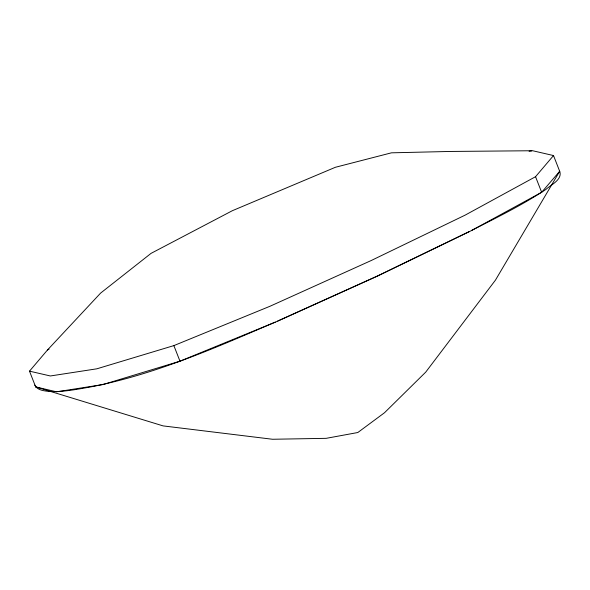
<?xml version="1.0" encoding="UTF-8"?>
<svg xmlns="http://www.w3.org/2000/svg" width="590" height="590" viewBox="0 0 590 590"><rect width="100%" height="100%" fill="white"/><g stroke="black" fill="none" stroke-linecap="round" stroke-linejoin="round"><path stroke-width="0.89" d="M559.681 171.292L495.445 280.139L425.729 372.113L384.51 412.742L357.806 432.522L326.181 438.333L272.543 439.262L163.106 425.899L35.666 386.893L29.5 371.154L47.473 350.003L100.602 293.105L151.047 253.368L232.379 210.696L335.393 167.28L391.458 152.825L450.222 151.453L532.667 150.738L553.516 155.554L559.681 171.292L541.65 192.288L471.24 230.697L377.202 276.157L277.728 321.041M29.5 371.154L50.349 375.97L96.856 368.809L173.866 345.607L269.94 306.284L371.095 260.581L465.141 215.129L535.543 176.705L553.516 155.554M47.473 350.003L49.073 349.132M469.588 231.435L377.202 276.157L276.046 321.852L179.972 361.191L103.021 384.547L56.552 391.819L35.666 386.893M471.919 230.262C496.987 217.43 522.393 205.01 545.912 189.427C550.927 184.803 562.683 179.677 559.718 171.262M275.324 322.088C215.173 347.879 154.565 374.687 89.938 387.062C76.774 389.378 63.477 392.018 50.047 391.524C44.722 390.904 37.428 390.617 34.788 385.108M529.09 151.283L531.774 150.87M535.543 176.705L541.65 192.288M173.866 345.607L179.972 361.191"/></g></svg>
